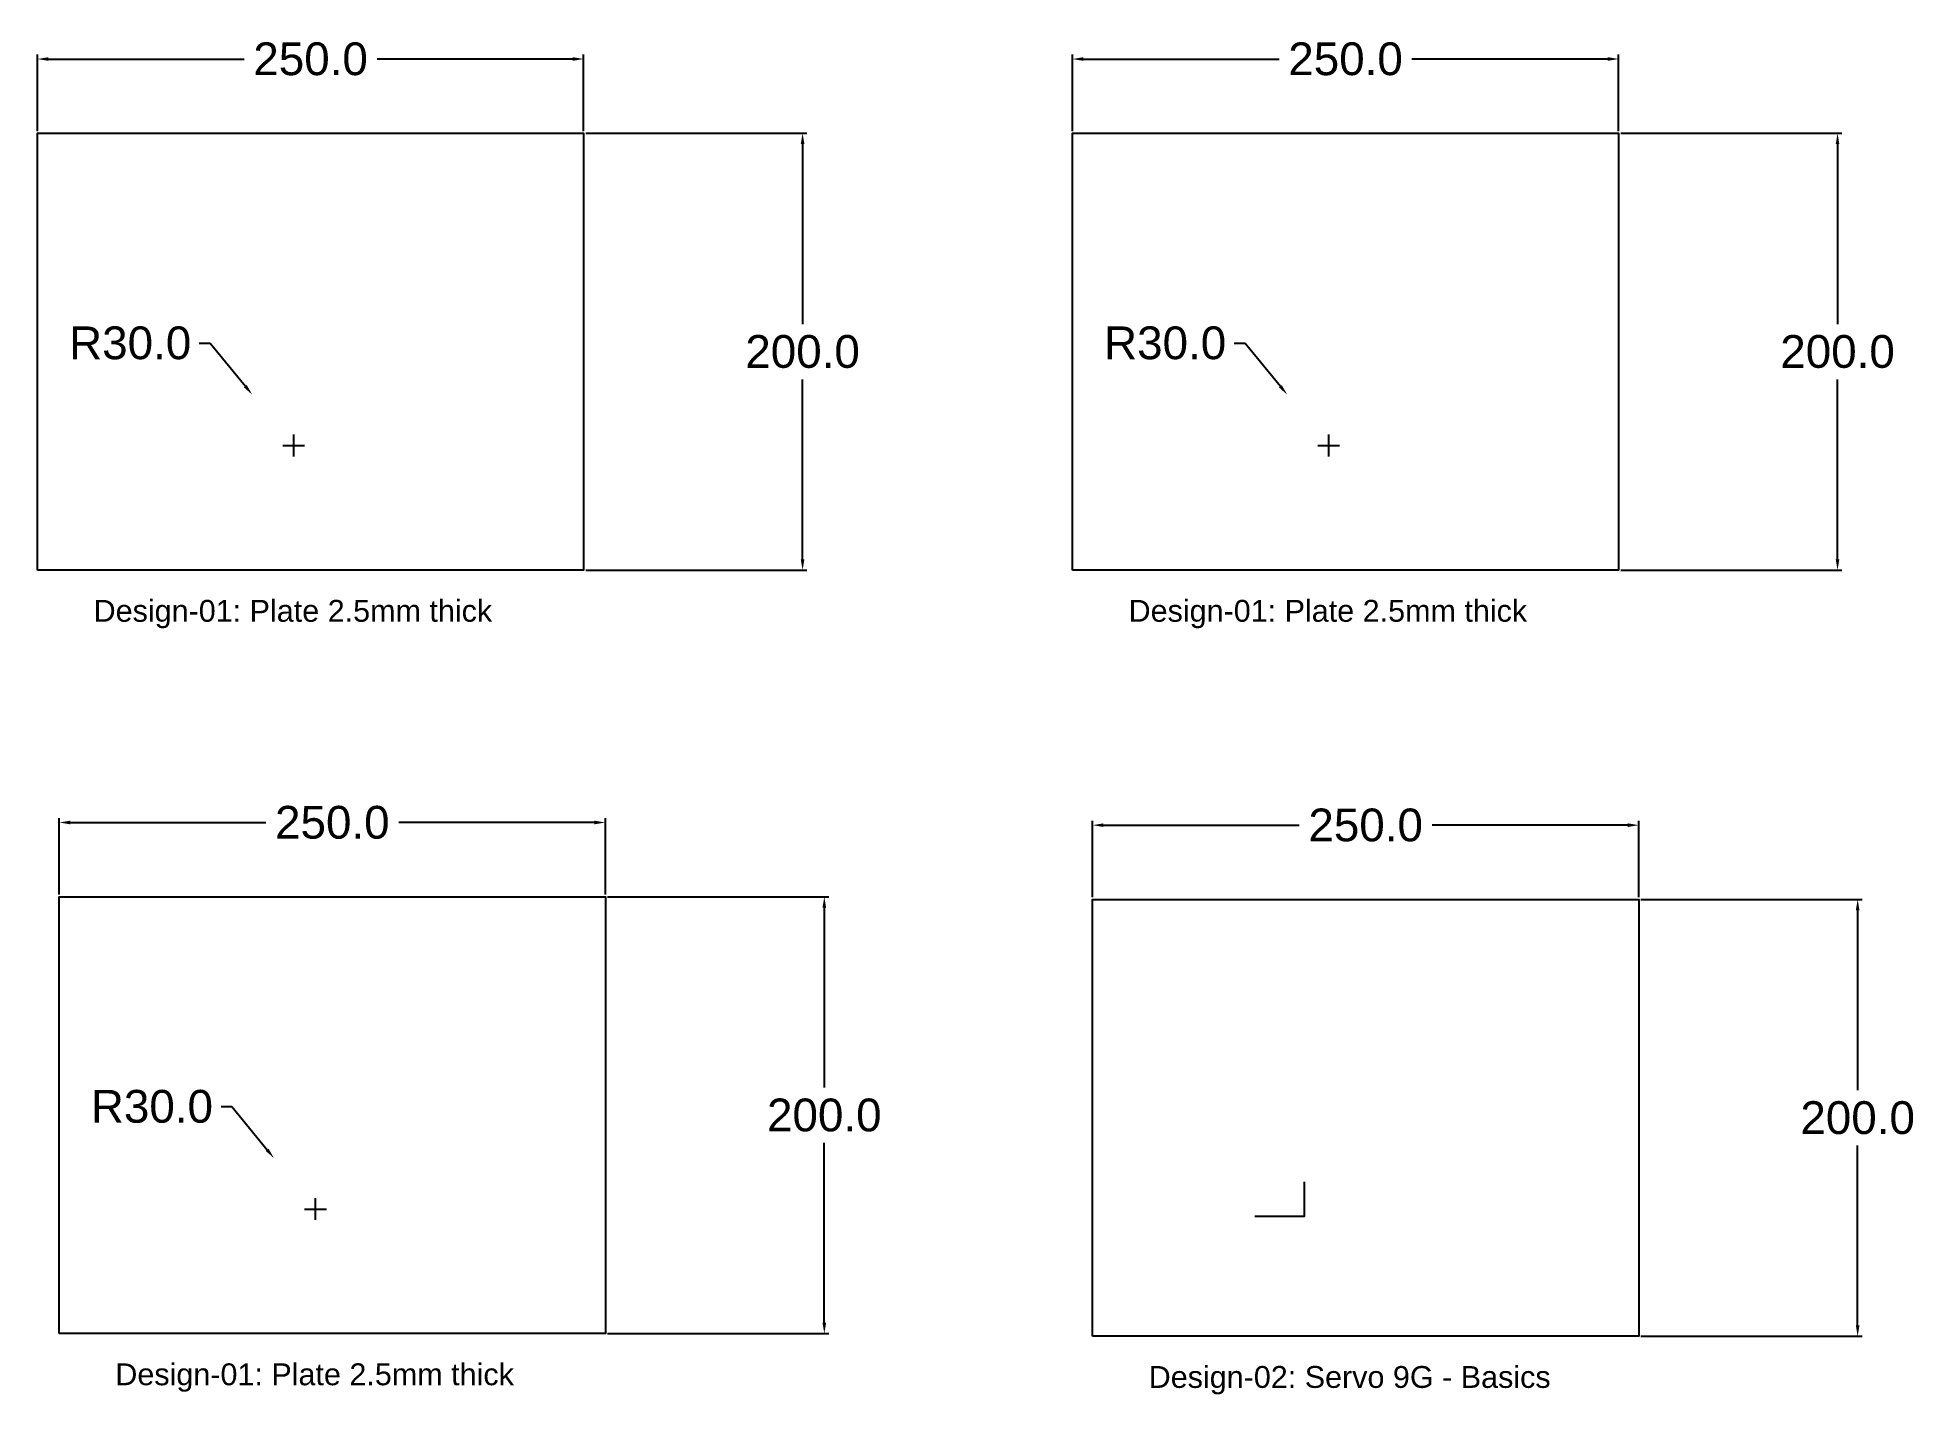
# Model space of a CAD drawing. Header units: millimetres. Extents: x 0 to 859, y -28 to 593.
import ezdxf

# ---------------------------------------------------------------- set-up
doc = ezdxf.new("R2010")
doc.units = ezdxf.units.MM
doc.header["$MEASUREMENT"] = 0
doc.layers.get('0').update_dxf_attribs({"color": 6})
doc.layers.add('Draw_01', color=5, linetype='Continuous')
doc.layers.add('Servo_9g', color=3, linetype='Continuous')
doc.styles.get("Standard").update_dxf_attribs({"font": 'arial.ttf'})
doc.dimstyles.get("Standard").update_dxf_attribs({"dimtxt": 15, "dimasz": 5, "dimexe": 2, "dimexo": 1, "dimgap": 5, "dimtad": 0, "dimtih": 1, "dimtoh": 1, "dimdec": 1, "dimzin": 0, "dimdsep": 46, "dimtxsty": 'Standard', "dimcen": 5, "dimadec": 0, "dimazin": 0, "dimtfac": 1, "dimtdec": 1, "dimtofl": 0, "dimtmove": 0, "dimatfit": 3, "dimfxl": 1, "dimtolj": 1, "dimtzin": 0, "dimarcsym": 0})

# ---------------------------------------------------------------- blocks, each defined once
blk = doc.blocks.new('*D1')
at = {"color": 0, "lineweight": -2, "transparency": 16777216}
for p, q in [((10, 201), (10, 235.98)), ((15, 233.98), (104.59, 233.98)), ((255, 233.98), (165.41, 233.98)), ((260, 201), (260, 235.98))]:
    blk.add_line(p, q, dxfattribs=at)
at = {"color": 0, "transparency": 16777216}
for points in [[(15, 234.81), (15, 233.15), (10, 233.98)], [(255, 234.81), (255, 233.15), (260, 233.98)]]:
    blk.add_solid(points, dxfattribs=at)
at = {"layer": 'Defpoints', "color": 0, "transparency": 16777216}
for p in [(260, 233.98), (10, 200), (260, 200)]:
    blk.add_point(p, dxfattribs=at)
at = {"color": 0, "transparency": 16777216, "insert": (135, 233.98), "char_height": 15, "attachment_point": 5}
blk.add_mtext('\\A1;250.0', dxfattribs=at)
blk = doc.blocks.new('*D2')
at = {"color": 0, "lineweight": -2, "transparency": 16777216}
for p, q in [((261, 200), (362.2, 200)), ((360.2, 195), (360.2, 112.66)), ((360.2, 5), (360.2, 87.34)), ((261, 0), (362.2, 0))]:
    blk.add_line(p, q, dxfattribs=at)
at = {"color": 0, "transparency": 16777216}
for points in [[(359.37, 195), (361.04, 195), (360.2, 200)], [(359.37, 5), (361.04, 5), (360.2, 0)]]:
    blk.add_solid(points, dxfattribs=at)
at = {"layer": 'Defpoints', "color": 0, "transparency": 16777216}
for p in [(260, 200), (260, 0), (360.2, 0)]:
    blk.add_point(p, dxfattribs=at)
at = {"color": 0, "transparency": 16777216, "insert": (360.2, 100), "char_height": 15, "attachment_point": 5}
blk.add_mtext('\\A1;200.0', dxfattribs=at)
blk = doc.blocks.new('*D3')
at = {"layer": 'Defpoints', "color": 0, "transparency": 16777216}
for p in [(108.32, 80.29, 2.5), (127.26, 57.03, 2.5)]:
    blk.add_point(p, dxfattribs=at)
at = {"layer": 'Draw_01', "color": 0, "lineweight": -2, "transparency": 16777216}
for p, q in [((84.05, 103.95), (89.05, 103.95)), ((89.05, 103.95), (105.16, 84.17)), ((127.26, 52.03), (127.26, 62.03)), ((122.26, 57.03), (132.26, 57.03))]:
    blk.add_line(p, q, dxfattribs=at)
at = {"layer": 'Draw_01', "color": 0, "transparency": 16777216}
blk.add_solid([(105.81, 84.7), (104.52, 83.64), (108.32, 80.29)], dxfattribs=at)
at = {"layer": 'Draw_01', "color": 0, "transparency": 16777216, "insert": (52.42, 103.95), "char_height": 15, "attachment_point": 5}
blk.add_mtext('\\A1;R30.0', dxfattribs=at)
blk = doc.blocks.new('*D5')
at = {"color": 0, "lineweight": -2, "transparency": 16777216}
for p, q in [((483, 199.78), (483, 234.76)), ((488, 232.76), (577.59, 232.76)), ((728, 232.76), (638.41, 232.76)), ((733, 199.78), (733, 234.76))]:
    blk.add_line(p, q, dxfattribs=at)
at = {"color": 0, "transparency": 16777216}
for points in [[(488, 233.59), (488, 231.93), (483, 232.76)], [(728, 233.59), (728, 231.93), (733, 232.76)]]:
    blk.add_solid(points, dxfattribs=at)
at = {"layer": 'Defpoints', "color": 0, "transparency": 16777216}
for p in [(733, 232.76), (483, 198.78), (733, 198.78)]:
    blk.add_point(p, dxfattribs=at)
at = {"color": 0, "transparency": 16777216, "insert": (608, 232.76), "char_height": 15, "attachment_point": 5}
blk.add_mtext('\\A1;250.0', dxfattribs=at)
blk = doc.blocks.new('*D6')
at = {"color": 0, "lineweight": -2, "transparency": 16777216}
for p, q in [((734, 198.78), (835.21, 198.78)), ((833.21, 193.78), (833.21, 111.44)), ((833.21, 3.78), (833.21, 86.12)), ((734, -1.22), (835.21, -1.22))]:
    blk.add_line(p, q, dxfattribs=at)
at = {"color": 0, "transparency": 16777216}
for points in [[(832.37, 193.78), (834.04, 193.78), (833.21, 198.78)], [(832.37, 3.78), (834.04, 3.78), (833.21, -1.22)]]:
    blk.add_solid(points, dxfattribs=at)
at = {"layer": 'Defpoints', "color": 0, "transparency": 16777216}
for p in [(733, 198.78), (733, -1.22), (833.21, -1.22)]:
    blk.add_point(p, dxfattribs=at)
at = {"color": 0, "transparency": 16777216, "insert": (833.21, 98.78), "char_height": 15, "attachment_point": 5}
blk.add_mtext('\\A1;200.0', dxfattribs=at)
blk = doc.blocks.new('*D9')
at = {"color": 0, "lineweight": -2, "transparency": 16777216}
for p, q in [((0.05, 550.5), (0.05, 585.48)), ((250.05, 550.5), (250.05, 585.48)), ((5.05, 583.48), (94.64, 583.48)), ((245.05, 583.48), (155.47, 583.48))]:
    blk.add_line(p, q, dxfattribs=at)
at = {"color": 0, "transparency": 16777216}
for points in [[(5.05, 584.31), (5.05, 582.64), (0.05, 583.48)], [(245.05, 584.31), (245.05, 582.64), (250.05, 583.48)]]:
    blk.add_solid(points, dxfattribs=at)
at = {"layer": 'Defpoints', "color": 0, "transparency": 16777216}
for p in [(250.05, 583.48), (0.05, 549.5), (250.05, 549.5)]:
    blk.add_point(p, dxfattribs=at)
at = {"color": 0, "transparency": 16777216, "insert": (125.05, 583.48), "char_height": 15, "attachment_point": 5}
blk.add_mtext('\\A1;250.0', dxfattribs=at)
blk = doc.blocks.new('*D10')
at = {"color": 0, "lineweight": -2, "transparency": 16777216}
for p, q in [((251.05, 549.5), (352.26, 549.5)), ((350.26, 544.5), (350.26, 462.15)), ((350.26, 354.5), (350.26, 436.84)), ((251.05, 349.5), (352.26, 349.5))]:
    blk.add_line(p, q, dxfattribs=at)
at = {"color": 0, "transparency": 16777216}
for points in [[(349.42, 544.5), (351.09, 544.5), (350.26, 549.5)], [(349.42, 354.5), (351.09, 354.5), (350.26, 349.5)]]:
    blk.add_solid(points, dxfattribs=at)
at = {"layer": 'Defpoints', "color": 0, "transparency": 16777216}
for p in [(250.05, 549.5), (250.05, 349.5), (350.26, 349.5)]:
    blk.add_point(p, dxfattribs=at)
at = {"color": 0, "transparency": 16777216, "insert": (350.26, 449.5), "char_height": 15, "attachment_point": 5}
blk.add_mtext('\\A1;200.0', dxfattribs=at)
blk = doc.blocks.new('*D11')
at = {"layer": 'Defpoints', "color": 0, "transparency": 16777216}
for p in [(98.37, 429.79, 2.5), (117.32, 406.52, 2.5)]:
    blk.add_point(p, dxfattribs=at)
at = {"layer": 'Draw_01', "color": 0, "lineweight": -2, "transparency": 16777216}
for p, q in [((74.11, 453.45), (79.11, 453.45)), ((79.11, 453.45), (95.22, 433.67)), ((112.32, 406.52), (122.32, 406.52)), ((117.32, 401.52), (117.32, 411.52))]:
    blk.add_line(p, q, dxfattribs=at)
at = {"layer": 'Draw_01', "color": 0, "transparency": 16777216}
blk.add_solid([(95.86, 434.19), (94.57, 433.14), (98.37, 429.79)], dxfattribs=at)
at = {"layer": 'Draw_01', "color": 0, "transparency": 16777216, "insert": (42.48, 453.45), "char_height": 15, "attachment_point": 5}
blk.add_mtext('\\A1;R30.0', dxfattribs=at)
blk = doc.blocks.new('*D13')
at = {"color": 0, "lineweight": -2, "transparency": 16777216}
for p, q in [((473.8, 550.5), (473.8, 585.48)), ((723.8, 550.5), (723.8, 585.48)), ((478.8, 583.48), (568.39, 583.48)), ((718.8, 583.48), (629.21, 583.48))]:
    blk.add_line(p, q, dxfattribs=at)
at = {"color": 0, "transparency": 16777216}
for points in [[(478.8, 584.31), (478.8, 582.64), (473.8, 583.48)], [(718.8, 584.31), (718.8, 582.64), (723.8, 583.48)]]:
    blk.add_solid(points, dxfattribs=at)
at = {"layer": 'Defpoints', "color": 0, "transparency": 16777216}
for p in [(723.8, 583.48), (473.8, 549.5), (723.8, 549.5)]:
    blk.add_point(p, dxfattribs=at)
at = {"color": 0, "transparency": 16777216, "insert": (598.8, 583.48), "char_height": 15, "attachment_point": 5}
blk.add_mtext('\\A1;250.0', dxfattribs=at)
blk = doc.blocks.new('*D14')
at = {"color": 0, "lineweight": -2, "transparency": 16777216}
for p, q in [((724.8, 549.5), (826.01, 549.5)), ((824.01, 544.5), (824.01, 462.15)), ((824.01, 354.5), (824.01, 436.84)), ((724.8, 349.5), (826.01, 349.5))]:
    blk.add_line(p, q, dxfattribs=at)
at = {"color": 0, "transparency": 16777216}
for points in [[(823.17, 544.5), (824.84, 544.5), (824.01, 549.5)], [(823.17, 354.5), (824.84, 354.5), (824.01, 349.5)]]:
    blk.add_solid(points, dxfattribs=at)
at = {"layer": 'Defpoints', "color": 0, "transparency": 16777216}
for p in [(723.8, 549.5), (723.8, 349.5), (824.01, 349.5)]:
    blk.add_point(p, dxfattribs=at)
at = {"color": 0, "transparency": 16777216, "insert": (824.01, 449.5), "char_height": 15, "attachment_point": 5}
blk.add_mtext('\\A1;200.0', dxfattribs=at)
blk = doc.blocks.new('*D15')
at = {"layer": 'Defpoints', "color": 0, "transparency": 16777216}
for p in [(572.12, 429.79, 2.5), (591.07, 406.52, 2.5)]:
    blk.add_point(p, dxfattribs=at)
at = {"layer": 'Draw_01', "color": 0, "lineweight": -2, "transparency": 16777216}
for p, q in [((547.86, 453.45), (552.86, 453.45)), ((552.86, 453.45), (568.97, 433.67)), ((586.07, 406.52), (596.07, 406.52)), ((591.07, 401.52), (591.07, 411.52))]:
    blk.add_line(p, q, dxfattribs=at)
at = {"layer": 'Draw_01', "color": 0, "transparency": 16777216}
blk.add_solid([(569.61, 434.19), (568.32, 433.14), (572.12, 429.79)], dxfattribs=at)
at = {"layer": 'Draw_01', "color": 0, "transparency": 16777216, "insert": (516.22, 453.45), "char_height": 15, "attachment_point": 5}
blk.add_mtext('\\A1;R30.0', dxfattribs=at)

msp = doc.modelspace()

# ---------------------------------------------------------------- linework, layer by layer
for points in [[(0.05, 349.5), (0.05, 549.5), (250.05, 549.5), (250.05, 549.5), (250.05, 349.5)], [(473.8, 349.5), (473.8, 549.5), (723.8, 549.5), (723.8, 549.5), (723.8, 349.5)], [(10, 0), (10, 200), (260, 200), (260, 200), (260, 0)], [(483, -1.22), (483, 198.78), (733, 198.78), (733, 198.78), (733, -1.22)]]:
    msp.add_lwpolyline(points, close=True)
at = {"layer": 'Servo_9g'}
msp.add_lwpolyline([(557.23, 53.82), (580.03, 53.82), (580.03, 69.52)], dxfattribs=at)

# ---------------------------------------------------------------- texts
at = {"layer": 'Draw_01', "color": 1}
for s, p in [('Design-01: Plate 2.5mm thick', (25.73, 325.88)), ('Design-01: Plate 2.5mm thick', (499.48, 325.88)), ('Design-01: Plate 2.5mm thick', (35.67, -23.62)), ('Design-02: Servo 9G - Basics', (508.68, -24.84))]:
    msp.add_text(s, height=10, dxfattribs=at).set_placement(p)

# ---------------------------------------------------------------- dimensions: what is measured, and where the dimension line sits
for base, p1, p2, picture, middle in [((250.05, 583.48), (0.05, 549.5), (250.05, 549.5), '*D9', (125.05, 583.48)), ((723.8, 583.48), (473.8, 549.5), (723.8, 549.5), '*D13', (598.8, 583.48)), ((260, 233.98), (10, 200), (260, 200), '*D1', (135, 233.98)), ((733, 232.76), (483, 198.78), (733, 198.78), '*D5', (608, 232.76))]:
    dim = msp.add_linear_dim(base=base, p1=p1, p2=p2, dimstyle='Standard')
    dim.commit()
    dim.dimension.update_dxf_attribs({"geometry": picture, "text_midpoint": middle})
for base, p1, p2, picture, middle in [((350.26, 349.5), (250.05, 549.5), (250.05, 349.5), '*D10', (350.26, 449.5)), ((824.01, 349.5), (723.8, 549.5), (723.8, 349.5), '*D14', (824.01, 449.5)), ((360.2, 0), (260, 200), (260, 0), '*D2', (360.2, 100)), ((833.21, -1.22), (733, 198.78), (733, -1.22), '*D6', (833.21, 98.78))]:
    dim = msp.add_linear_dim(base=base, p1=p1, p2=p2, angle=90, dimstyle='Standard')
    dim.commit()
    dim.dimension.update_dxf_attribs({"geometry": picture, "text_midpoint": middle})
at = {"layer": 'Draw_01'}
for center, mpoint, picture, middle in [((117.32, 406.52, 2.5), (98.37, 429.79, 2.5), '*D11', (42.48, 453.45)), ((591.07, 406.52, 2.5), (572.12, 429.79, 2.5), '*D15', (516.22, 453.45)), ((127.26, 57.03, 2.5), (108.32, 80.29, 2.5), '*D3', (52.42, 103.95))]:
    dim = msp.add_radius_dim(center=center, mpoint=mpoint, dimstyle='Standard', dxfattribs=at)
    dim.commit()
    dim.dimension.update_dxf_attribs({"geometry": picture, "text_midpoint": middle, "dimtype": 164})

doc.saveas('drawing.dxf')
